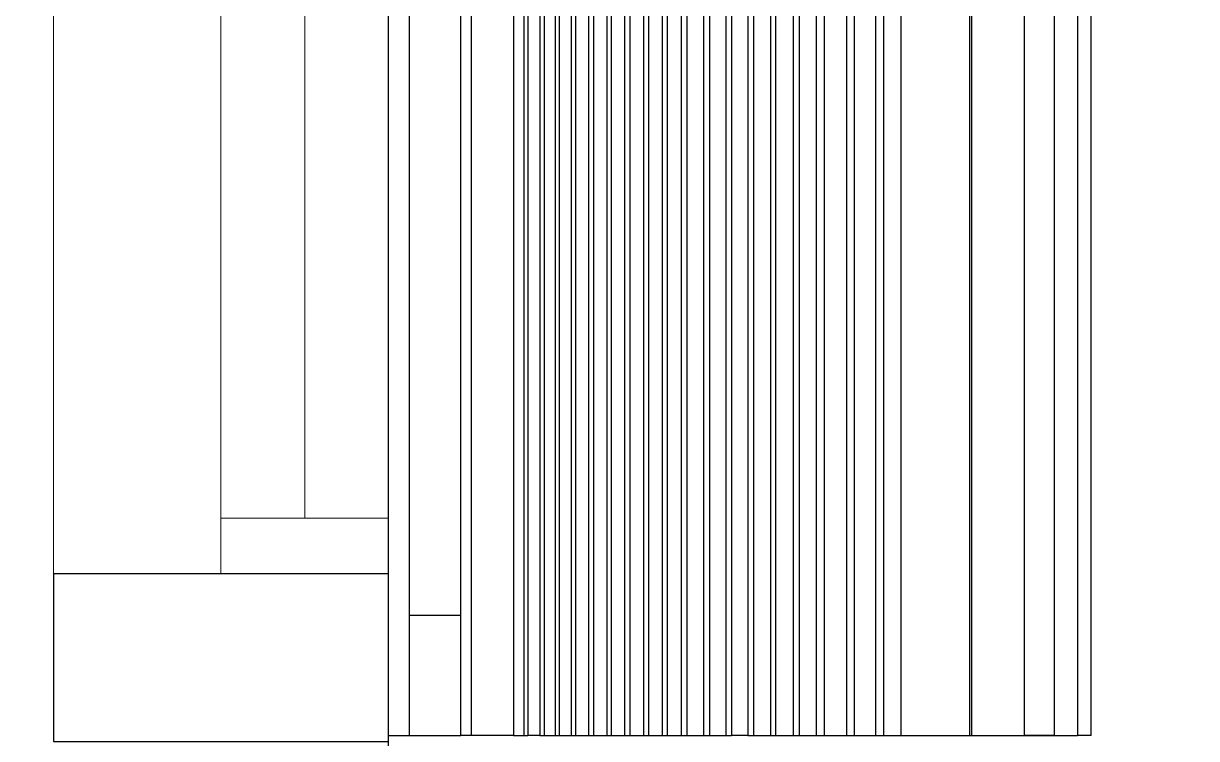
# Model space of a CAD drawing. Header units: inches. Extents: x -86493719 to 430035, y 21644 to 1519532.
# Drawn here: x 47382 to 48433, y 65194 to 65834 of the extents above; entities that cross this region are included whole.
import ezdxf

# ---------------------------------------------------------------- set-up
doc = ezdxf.new("R2010")
doc.units = ezdxf.units.IN
doc.header["$MEASUREMENT"] = 0
doc.layers.add('E-DB', color=1, linetype='Continuous')
doc.layers.add('Edges', color=7, linetype='Continuous')
for name, color, linetype, lineweight in [('LW', 8, 'Continuous', 20), ('wall', 8, 'Continuous', 30), ('WIN', 8, 'Continuous', 18)]:
    doc.layers.add(name, color=color, linetype=linetype, lineweight=lineweight)

# ---------------------------------------------------------------- blocks, each defined once
blk = doc.blocks.new('1.0HP AIR CONDITION')
for p, q in [((-1371.2, 610.6), (-1371.2, 564.6)), ((-1478.9, 33.2), (-1478.9, 59.6)), ((-1478.9, 59.6), (409, 59.6)), ((409, 33.2), (-1478.9, 33.2))]:
    blk.add_line(p, q)
at = {"layer": 'Edges'}
for p, q in [((-1478.9, 629.3), (409, 629.3)), ((-1478.9, 629.3), (-1478.9, 610.6)), ((-1478.9, 610.6), (409, 610.6)), ((-1478.9, 610.6), (-1478.9, 564.6)), ((-1478.9, 564.6), (409, 564.6)), ((-1478.9, 555.3), (-1478.9, 564.6)), ((409, 555.3), (-1478.9, 555.3)), ((-1478.9, 517.3), (-1478.9, 555.3)), ((-1478.9, 517.3), (-1478.9, 508.2)), ((409, 517.3), (-1478.9, 517.3)), ((409, 508.2), (-1478.9, 508.2)), ((-1478.9, 508.2), (-1478.9, 504.5)), ((409, 504.5), (-1478.9, 504.5)), ((-1478.9, 493.7), (-1478.9, 504.5)), ((409, 493.7), (-1478.9, 493.7)), ((-1478.9, 493.7), (-1478.9, 489.8)), ((409, 489.8), (-1478.9, 489.8)), ((-1478.9, 489.8), (-1478.9, 480)), ((-1478.9, 480), (-1478.9, 476.4)), ((409, 480), (-1478.9, 480)), ((409, 476.4), (-1478.9, 476.4)), ((-1478.9, 476.4), (-1478.9, 465.7)), ((409, 465.7), (-1478.9, 465.7)), ((-1478.9, 465.7), (-1478.9, 461.7)), ((409, 461.7), (-1478.9, 461.7)), ((-1478.9, 461.7), (-1478.9, 450.1)), ((409, 450.1), (-1478.9, 450.1)), ((-1478.9, 450.1), (-1478.9, 445.7)), ((-1478.9, 445.7), (-1478.9, 433.8)), ((409, 445.7), (-1478.9, 445.7)), ((409, 433.8), (-1478.9, 433.8)), ((-1478.9, 433.8), (-1478.9, 429.7)), ((409, 429.7), (-1478.9, 429.7)), ((-1478.9, 429.7), (-1478.9, 417.9)), ((409, 417.9), (-1478.9, 417.9)), ((-1478.9, 417.9), (-1478.9, 413.2)), ((409, 413.2), (-1478.9, 413.2)), ((-1478.9, 413.2), (-1478.9, 400.9)), ((409, 400.9), (-1478.9, 400.9)), ((-1478.9, 400.9), (-1478.9, 396.5)), ((409, 396.5), (-1478.9, 396.5)), ((-1478.9, 396.5), (-1478.9, 384.1)), ((409, 384.1), (-1478.9, 384.1)), ((-1478.9, 384.1), (-1478.9, 379.7)), ((409, 379.7), (-1478.9, 379.7)), ((-1478.9, 379.7), (-1478.9, 367.2)), ((409, 367.2), (-1478.9, 367.2)), ((-1478.9, 367.2), (-1478.9, 362.2)), ((409, 362.2), (-1478.9, 362.2)), ((-1478.9, 362.2), (-1478.9, 347.1)), ((409, 347.1), (-1478.9, 347.1)), ((-1478.9, 347.1), (-1478.9, 341.8)), ((-1478.9, 341.8), (-1478.9, 327.2)), ((409, 341.8), (-1478.9, 341.8)), ((409, 327.2), (-1478.9, 327.2)), ((-1478.9, 327.2), (-1478.9, 322)), ((409, 322), (-1478.9, 322)), ((-1478.9, 307.5), (-1478.9, 322)), ((409, 307.5), (-1478.9, 307.5)), ((-1478.9, 307.5), (-1478.9, 302.4)), ((-1478.9, 302.4), (-1478.9, 287.3)), ((409, 302.4), (-1478.9, 302.4)), ((409, 287.3), (-1478.9, 287.3)), ((-1478.9, 287.3), (-1478.9, 282.6)), ((-1478.9, 282.6), (-1478.9, 266.9)), ((409, 282.6), (-1478.9, 282.6)), ((409, 266.9), (-1478.9, 266.9)), ((-1478.9, 266.9), (-1478.9, 261.5)), ((409, 261.5), (-1478.9, 261.5)), ((-1478.9, 261.5), (-1478.9, 246.4)), ((409, 246.4), (-1478.9, 246.4)), ((-1478.9, 246.4), (-1478.9, 239.2)), ((409, 239.2), (-1478.9, 239.2)), ((-1478.9, 239.2), (-1478.9, 219.2)), ((409, 219.2), (-1478.9, 219.2)), ((-1478.9, 219.2), (-1478.9, 212.2)), ((409, 212.2), (-1478.9, 212.2)), ((-1478.9, 212.2), (-1478.9, 193.1)), ((-1478.9, 193.1), (-1478.9, 186.1)), ((409, 193.1), (-1478.9, 193.1)), ((409, 186.1), (-1478.9, 186.1)), ((-1478.9, 186.1), (-1478.9, 170.5)), ((409, 170.5), (-1478.9, 170.5)), ((-1478.9, 170.5), (-1478.9, 108.8)), ((409, 108.8), (-1478.9, 108.8)), ((-1478.9, 108.8), (-1478.9, 107.1)), ((409, 107.1), (-1478.9, 107.1)), ((-1478.9, 107.1), (-1478.9, 12.2)), ((-1351.8, 12.2), (-1478.9, 12.2)), ((-1478.9, 0), (-1478.9, 12.2)), ((-1350.3, 12.2), (-1351.8, 12.2)), ((269.6, 12.2), (-1350.3, 12.2)), ((-1478.9, 0), (409, 0))]:
    blk.add_line(p, q, dxfattribs=at)

msp = doc.modelspace()

# ---------------------------------------------------------------- linework, layer by layer
at = {"layer": 'E-DB'}
msp.add_lwpolyline([(46033.5, 58228.6), (44284.3, 58228.6), (44284.3, 61228.6), (47709.3, 61228.6), (47709.3, 67878.6), (45709.3, 67878.6), (45709.3, 79728.6), (49709.3, 79728.6), (49709.3, 82228.6), (55557.4, 82228.6)], dxfattribs=at)
at = {"layer": 'LW'}
msp.add_line((47409.3, 65341.1), (47409.3, 67141.1), dxfattribs=at)
at = {"layer": 'wall'}
msp.add_lwpolyline([(47709.3, 65191.1), (47709.3, 65341.1), (47409.3, 65341.1), (47409.3, 65191.1)], close=True, dxfattribs=at)
at = {"layer": 'WIN'}
for p, q in [((47709.3, 67141.1), (47709.3, 65341.1)), ((47559.3, 67116.1), (47559.3, 65366.1)), ((47634.3, 65391.1), (47634.3, 65924.5))]:
    msp.add_line(p, q, dxfattribs=at)
msp.add_lwpolyline([(47559.3, 65341.1), (47559.3, 65391.1), (47709.3, 65391.1), (47709.3, 65341.1)], close=True, dxfattribs=at)

# ---------------------------------------------------------------- block references
at = {"rotation": 90}
msp.add_blockref('1.0HP AIR CONDITION', (48338.6, 66675.2), dxfattribs=at)

doc.saveas('drawing.dxf')
